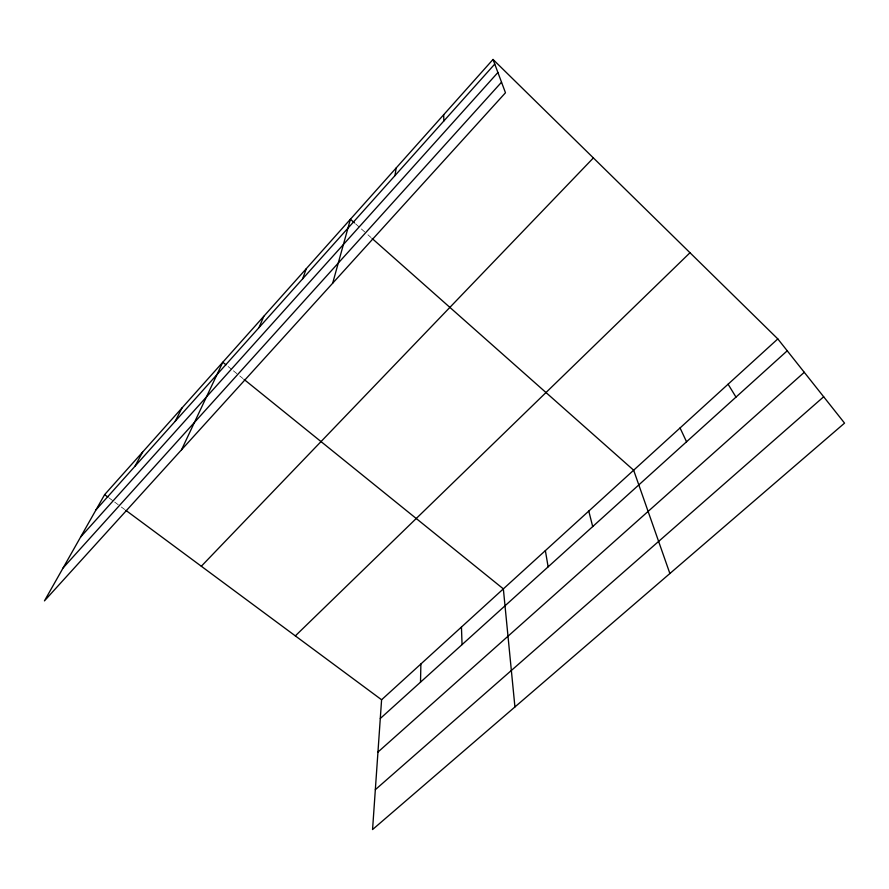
<?xml version="1.0" encoding="UTF-8"?>
<svg xmlns="http://www.w3.org/2000/svg" width="889" height="889" viewBox="0 0 889 889"><rect width="100%" height="100%" fill="white"/><g stroke="black" fill="none" stroke-linecap="round" stroke-linejoin="round"><path stroke-width="0.67" stroke-dasharray="4.45 3.33" d="M109.08 497.94L113.536 501.24M114.659 502.074L120.226 506.197M121.337 507.019L124.682 509.497M228.095 366.524L232.34 369.957M233.396 370.813L238.708 375.091M239.763 375.947L242.953 378.525M355.567 223.817L366.913 233.874M367.946 234.785L371.035 237.53"/><path stroke-width="1.33" d="M420.508 682.163L420.886 663.983M777.819 338.92L381.592 699.765L372.558 829.548L844.55 423.12L777.819 338.92L493.028 59.452L104.624 494.64L44.45 600.875L505.474 92.767L493.028 59.452M394.972 175.622L396.161 167.999M332.664 283.235L350.41 219.25L354.533 222.906M302.638 278.835L306.327 268.645M259.01 327.597L263.811 316.273M181.534 449.801L222.795 362.234L225.973 364.812M175.189 421.308L182.001 407.94M134.906 466.336L142.64 452.045M96.045 509.775L494.751 64.075M80.588 537.067L497.907 72.498M63.119 567.904L501.518 82.199M201.314 566.249L593.385 157.931M295.337 635.879L689.997 252.743M380.292 718.501L787.232 350.799M377.958 752.061L804.278 372.302M375.336 789.676L823.67 396.772M104.624 494.64L107.969 497.118M125.805 510.319L381.592 699.765M244.008 379.381L503.352 588.874L514.931 706.955M372.069 238.441L633.657 470.214L669.884 573.527M728.091 384.204L735.981 397.094M680.063 427.942L686.541 441.777M588.785 511.075L592.696 526.577M545.368 550.613L548.124 566.849M461.447 627.045L462.058 644.614M443.667 114.77L443.878 120.948"/></g></svg>
